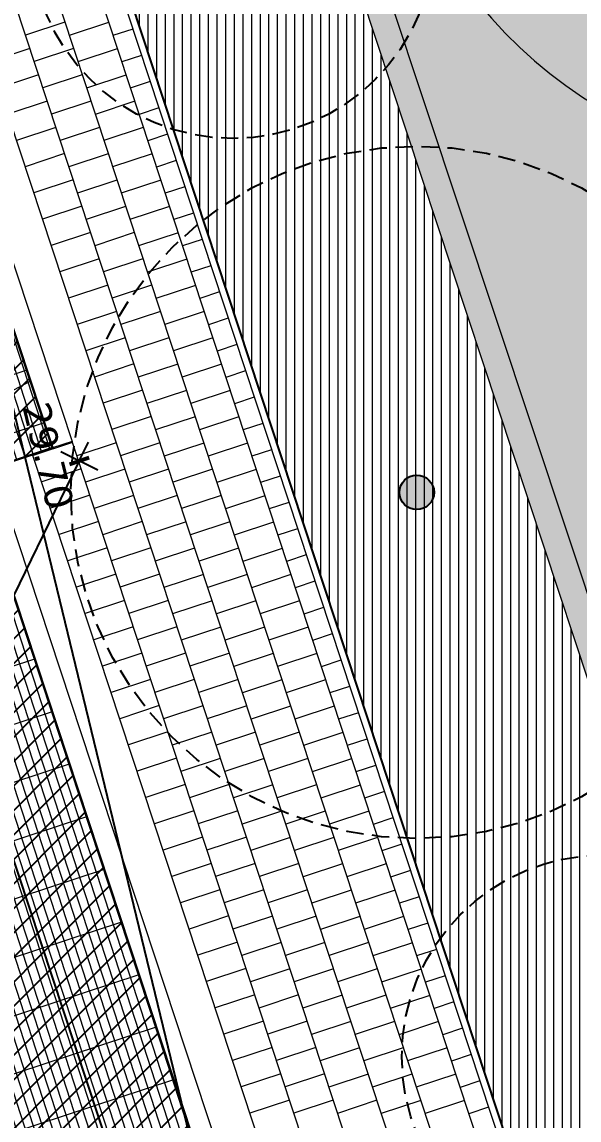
# Model space of a CAD drawing. Header units: metres. Extents: x 678805 to 1359287, y 2747329 to 5497370.
# Drawn here: x 679965.28 to 679973.34, y 2748722.35 to 2748738.21 of the extents above; entities that cross this region are included whole.
import ezdxf
from ezdxf.enums import TextEntityAlignment as Align

# ---------------------------------------------------------------- set-up
doc = ezdxf.new("R2010")
doc.units = ezdxf.units.M
doc.linetypes.add('XREF_MON_SFT_TREES$0$HIDDEN', pattern=[0.375, 0.25, -0.125])
for name, color, linetype in [('00_XREF_MON_HSC_PAVEMENT', 7, 'Continuous'), ('00_XREF_TWQ_BUILDINGS', 7, 'Continuous'), ('00_XREF_TWQ_SFT_TREES', 7, 'Continuous'), ('XREF_MON_BUILDINGS$0$02-L-05 Stair', 6, 'Continuous'), ('XREF_MON_BUILDINGS$0$02-L-05 Stair_Levels', 81, 'Continuous'), ('XREF_MON_BUILDINGS$0$COTAUX', 7, 'Continuous'), ('XREF_MON_GENERAL_LAYOUT$0$02-L-Edge Line Stair +10cm', 6, 'Continuous'), ('XREF_MON_GENERAL_LAYOUT$0$02-L-Edge Line Step -10cm', 6, 'Continuous'), ('XREF_MON_GENERAL_LAYOUT$0$02-L-Plan Change', 8, 'Continuous'), ('XREF_MON_SFT_TREES$0$SL_TREE_CANOPY', 251, 'XREF_MON_SFT_TREES$0$HIDDEN'), ('XREF_MON_SFT_TREES$0$SL_TREE_TRUNK', 251, 'Continuous')]:
    doc.layers.add(name, color=color, linetype=linetype)
for name, color, linetype, true_color in [('02-L-Waterfeatures 01', 7, 'Continuous', 0x4da6ff), ('XREF_MON_HSC_PAVEMENT$0$03-TR-Pavement_00_Dry Swale', 7, 'Continuous', 0x6e5d3a), ('XREF_MON_HSC_PAVEMENT$0$03-TR-Pavement_12_Acrylic Paint (Double Layer)', 7, 'Continuous', 0xeddfde), ('XREF_MON_SFT_TREES$0$SL_TREE_ALBIZIA_LEBBECK', 7, 'Continuous', 0xa3a300), ('XREF_MON_SFT_TREES$0$SL_TREE_AZADIRACHTA_INDICA', 7, 'Continuous', 0x9ec82d)]:
    doc.layers.add(name, color=color, linetype=linetype, true_color=true_color)
for name, color, linetype, lineweight in [('XREF_MON_GENERAL_LAYOUT$0$02-L-Level Curves 0.25-0.75m', 33, 'Continuous', 5), ('XREF_MON_GENERAL_LAYOUT$0$02-L-Material Change', 251, 'Continuous', 5), ('XREF_MON_HSC_FURNITURE$0$03-PG-CBIncluded', 8, 'Continuous', 5)]:
    doc.layers.add(name, color=color, linetype=linetype, lineweight=lineweight)
for name, color, linetype, lineweight, true_color in [('XREF_MON_HSC_PAVEMENT$0$02-L-Joints-Paviment_07_Natural Stone', 7, 'Continuous', 5, 0x998833), ('XREF_MON_HSC_PAVEMENT$0$02-L-Joints-Paviment_07_Precast Concrete Blocks 60X40', 7, 'Continuous', 5, 0x999999), ('XREF_MON_HSC_PAVEMENT$0$03-TR-Pavement_02_Sealed Gravel', 7, 'Continuous', 5, 0x38321e), ('XREF_MON_HSC_PAVEMENT$0$03-TR-Pavement_07_Precast Concrete Blocks 60X40', 7, 'Continuous', 5, 0x999999), ('XREF_MON_HSC_PAVEMENT$0$03-TR-Pavement_08_Natural Stone Bleachers', 7, 'Continuous', 5, 0x969696)]:
    doc.layers.add(name, color=color, linetype=linetype, lineweight=lineweight, true_color=true_color)
doc.layers.get('XREF_MON_SFT_TREES$0$SL_TREE_ALBIZIA_LEBBECK').off()
doc.layers.get('XREF_MON_SFT_TREES$0$SL_TREE_AZADIRACHTA_INDICA').off()
doc.styles.add('XREF_MON_BUILDINGS$0$E200', font='verdana.ttf', dxfattribs={"height": 0.4})
doc.styles.add('XREF_MON_GENERAL_LAYOUT$0$Standard', font='arial.ttf')
doc.dimstyles.new('XREF_MON_BUILDINGS$0$E200', dxfattribs={"dimscale": 0.03, "dimtxt": 12, "dimasz": 1, "dimexe": 0.1, "dimexo": 1, "dimgap": 4, "dimtad": 1, "dimzin": 0, "dimdsep": 46, "dimtxsty": 'XREF_MON_BUILDINGS$0$E200', "dimblk1": 'XREF_MON_BUILDINGS$0$LINCOT200', "dimblk2": 'XREF_MON_BUILDINGS$0$LINCOT200', "dimsah": 1, "dimcen": 0.1, "dimdle": 0.1, "dimse1": 1, "dimse2": 1, "dimclrt": 256, "dimadec": 0, "dimazin": 0, "dimtfac": 0.015385, "dimtofl": 0, "dimtmove": 0, "dimatfit": 3, "dimldrblk": 'XREF_MON_BUILDINGS$0$LINCOT200', "dimfxl": 1, "dimtolj": 1, "dimtzin": 0, "dimarcsym": 0})

# ---------------------------------------------------------------- blocks, each defined once
blk = doc.blocks.new('XREF_MON_BUILDINGS$0$LINCOT200')
for p, q in [((0, -10), (0, 10)), ((0, 0), (10, 0))]:
    blk.add_line(p, q)
at = {"const_width": 1.88}
blk.add_lwpolyline([(3.54, -3.54), (-3.54, 3.54)], dxfattribs=at)
at = {"layer": 'XREF_MON_BUILDINGS$0$COTAUX'}
blk.add_line((0, 0), (-1.25, 0), dxfattribs=at)
blk = doc.blocks.new('*D126')
at = {"layer": 'DEFPOINTS', "color": 0, "ltscale": 0.3, "transparency": 16777216}
for p in [(679965.726, 2748732.058), (679966.114, 2748731.87), (679956.692, 2748713.489)]:
    blk.add_point(p, dxfattribs=at)
at = {"layer": 'XREF_MON_BUILDINGS$0$02-L-05 Stair_Levels', "color": 0, "lineweight": -2, "ltscale": 0.3, "transparency": 16777216}
blk.add_line((679957.093, 2748713.327), (679966.1, 2748731.843), dxfattribs=at)
at = {"layer": 'XREF_MON_BUILDINGS$0$02-L-05 Stair_Levels', "color": 0, "lineweight": -2, "ltscale": 0.3, "transparency": 16777216, "xscale": 0.03, "yscale": 0.03, "zscale": 0.03}
for p, rotation in [((679966.114, 2748731.87), 64.05800328762447), ((679957.08, 2748713.3), 244.0580032876245)]:
    blk.add_blockref('XREF_MON_BUILDINGS$0$LINCOT200', p, dxfattribs=dict(at, rotation=rotation))
at = {"layer": 'XREF_MON_BUILDINGS$0$02-L-05 Stair_Levels', "ltscale": 0.3, "transparency": 16777216, "insert": (679961.302, 2748722.729), "char_height": 0.4, "attachment_point": 5, "rotation": 64.058, "style": 'XREF_MON_BUILDINGS$0$E200'}
blk.add_mtext('\\A1;20.65', dxfattribs=at)
blk = doc.blocks.new('*D127')
at = {"layer": 'DEFPOINTS', "color": 0, "ltscale": 0.3, "transparency": 16777216}
for p in [(679961.842, 2748746.295), (679961.083, 2748746.111), (679968.087, 2748717.252)]:
    blk.add_point(p, dxfattribs=at)
at = {"layer": 'XREF_MON_BUILDINGS$0$02-L-05 Stair_Levels', "color": 0, "lineweight": -2, "ltscale": 0.3, "transparency": 16777216}
blk.add_line((679968.838, 2748717.466), (679961.849, 2748746.266), dxfattribs=at)
at = {"layer": 'XREF_MON_BUILDINGS$0$02-L-05 Stair_Levels', "color": 0, "lineweight": -2, "ltscale": 0.3, "transparency": 16777216, "xscale": 0.03, "yscale": 0.03, "zscale": 0.03}
for p, rotation in [((679961.842, 2748746.295), 103.6409030613184), ((679968.845, 2748717.437), 283.6409030613183)]:
    blk.add_blockref('XREF_MON_BUILDINGS$0$LINCOT200', p, dxfattribs=dict(at, rotation=rotation))
at = {"layer": 'XREF_MON_BUILDINGS$0$02-L-05 Stair_Levels', "ltscale": 0.3, "transparency": 16777216, "insert": (679965.663, 2748731.943), "char_height": 0.4, "attachment_point": 5, "rotation": 283.6409, "style": 'XREF_MON_BUILDINGS$0$E200'}
blk.add_mtext('\\A1;29.70', dxfattribs=at)
blk = doc.blocks.new('XREF_MON_SFT_TREES$0$Albizia_lebbeck')
h = blk.add_hatch()
h.set_pattern_fill('ANSI31', color=256, scale=0.1)
edge = h.paths.add_edge_path()
edge.add_arc((0, 0), 5, -25.4481, 334.5519)
at = {"layer": 'XREF_MON_SFT_TREES$0$SL_TREE_TRUNK'}
h = blk.add_hatch(color=256, dxfattribs=at)
h.dxf.hatch_style = 1
edge = h.paths.add_edge_path()
edge.add_arc((0, 0), 0.25, 0, 360)
at = {"layer": 'XREF_MON_SFT_TREES$0$SL_TREE_CANOPY', "linetype": 'XREF_MON_SFT_TREES$0$HIDDEN'}
blk.add_circle((0, 0), 5, dxfattribs=at)
at = {"layer": 'XREF_MON_SFT_TREES$0$SL_TREE_TRUNK'}
blk.add_circle((0, 0), 0.25, dxfattribs=at)
blk = doc.blocks.new('XREF_MON_SFT_TREES$0$Azadiracta.A')
h = blk.add_hatch()
h.set_pattern_fill('ANSI31', color=256, scale=0.08333)
edge = h.paths.add_edge_path()
edge.add_arc((0, 0), 2.917, 0, 360)
at = {"layer": 'XREF_MON_SFT_TREES$0$SL_TREE_TRUNK'}
h = blk.add_hatch(color=256, dxfattribs=at)
h.dxf.hatch_style = 1
edge = h.paths.add_edge_path()
edge.add_arc((0, 0), 0.208, 0, 360)
at = {"layer": 'XREF_MON_SFT_TREES$0$SL_TREE_CANOPY', "linetype": 'XREF_MON_SFT_TREES$0$HIDDEN'}
blk.add_circle((0, 0), 2.917, dxfattribs=at)
at = {"layer": 'XREF_MON_SFT_TREES$0$SL_TREE_TRUNK'}
blk.add_circle((0, 0), 0.208, dxfattribs=at)
blk = doc.blocks.new('XREF_MON_SFT_TREES$0$Azadiracta.C')
h = blk.add_hatch()
h.set_pattern_fill('ANSI31', color=256, scale=0.08333)
edge = h.paths.add_edge_path()
edge.add_arc((0, 0), 2.917, 0, 360)
at = {"layer": 'XREF_MON_SFT_TREES$0$SL_TREE_TRUNK'}
h = blk.add_hatch(color=256, dxfattribs=at)
h.dxf.hatch_style = 1
edge = h.paths.add_edge_path()
edge.add_arc((0, 0), 0.208, 0, 360)
at = {"layer": 'XREF_MON_SFT_TREES$0$SL_TREE_CANOPY', "linetype": 'XREF_MON_SFT_TREES$0$HIDDEN'}
blk.add_circle((0, 0), 2.917, dxfattribs=at)
at = {"layer": 'XREF_MON_SFT_TREES$0$SL_TREE_TRUNK'}
blk.add_circle((0, 0), 0.208, dxfattribs=at)
blk = doc.blocks.new('XREF_MON_SFT_TREES')
at = {"layer": 'XREF_MON_SFT_TREES$0$SL_TREE_ALBIZIA_LEBBECK', "rotation": 25.44812939262281}
blk.add_blockref('XREF_MON_SFT_TREES$0$Albizia_lebbeck', (679970.991, 2748731.417), dxfattribs=at)
at = {"layer": 'XREF_MON_SFT_TREES$0$SL_TREE_AZADIRACHTA_INDICA'}
for name, p in [('XREF_MON_SFT_TREES$0$Azadiracta.A', (679968.331, 2748739.446)), ('XREF_MON_SFT_TREES$0$Azadiracta.C', (679973.692, 2748723.263))]:
    blk.add_blockref(name, p, dxfattribs=at)
blk = doc.blocks.new('XREF_MON_HSC_PAVEMENT')
at = {"layer": 'XREF_MON_HSC_PAVEMENT$0$03-TR-Pavement_02_Sealed Gravel', "linetype": 'Continuous'}
h = blk.add_hatch(dxfattribs=at)
h.set_pattern_fill('ANSI31', color=256, scale=0.0393, angle=45)
h.set_pattern_definition([(90, (652974.11672, 2717198.73223), (-0.1247775, 0), [])])
h.paths.add_polyline_path([(679968.866, 2748742.603), (679983.868, 2748747.571), (679993.107, 2748719.677), (679978.111, 2748714.692)], flags=16)
h.paths.add_polyline_path([(679998.133, 2748710.307), (680003.902, 2748713.034), (680005.419, 2748708.439), (680000.185, 2748705.967)], flags=16)
h.paths.add_polyline_path([(679963.902, 2748747.461), (679988.621, 2748759.303), (680006.998, 2748703.659), (679982.255, 2748691.885)])
at = {"layer": 'XREF_MON_HSC_PAVEMENT$0$03-TR-Pavement_08_Natural Stone Bleachers', "ltscale": 0.3}
h = blk.add_hatch(dxfattribs=at)
h.set_pattern_fill('ANSI31', color=256, scale=0.0393, angle=243)
h.set_pattern_definition([(288, (0, 0), (0.118670454462, 0.0385583680156), [])])
h.paths.add_polyline_path([(679968.087, 2748717.252), (679969.226, 2748717.629), (679964.585, 2748731.682), (679965.726, 2748732.058), (679961.083, 2748746.111), (679960.331, 2748744.575), (679959.574, 2748743.028), (679958.822, 2748741.493), (679958.069, 2748739.947), (679957.31, 2748738.404), (679956.555, 2748736.863), (679955.803, 2748735.327), (679955.046, 2748733.78), (679954.295, 2748732.24), (679953.536, 2748730.698), (679952.782, 2748729.156), (679952.027, 2748727.615), (679956.694, 2748713.49)])
at = {"layer": 'XREF_MON_HSC_PAVEMENT$0$03-TR-Pavement_12_Acrylic Paint (Double Layer)', "linetype": 'Continuous'}
h = blk.add_hatch(color=256, dxfattribs=at)
h.dxf.hatch_style = 1
h.paths.add_polyline_path([(679968.866, 2748742.603), (679983.868, 2748747.571), (679993.107, 2748719.677), (679978.111, 2748714.692)])
at = {"layer": 'XREF_MON_HSC_PAVEMENT$0$02-L-Joints-Paviment_07_Natural Stone'}
for points in [[(679965.353, 2748733.181), (679953.954, 2748729.432)], [(679965.604, 2748732.422), (679953.065, 2748728.297)], [(679965.468, 2748729.008), (679952.945, 2748724.889)], [(679965.719, 2748728.249), (679953.195, 2748724.129)], [(679965.969, 2748727.489), (679953.445, 2748723.369)], [(679966.22, 2748726.729), (679953.695, 2748722.609)], [(679966.471, 2748725.97), (679953.945, 2748721.849)], [(679966.722, 2748725.21), (679954.195, 2748721.089)], [(679966.973, 2748724.45), (679954.445, 2748720.329)], [(679967.224, 2748723.691), (679954.695, 2748719.57)], [(679967.474, 2748722.931), (679954.945, 2748718.81)]]:
    blk.add_lwpolyline(points, dxfattribs=at)
at = {"layer": 'XREF_MON_HSC_PAVEMENT$0$02-L-Joints-Paviment_07_Precast Concrete Blocks 60X40'}
for points in [[(679965.905, 2748738.207), (679965.335, 2748738.019)], [(679966.538, 2748738.205), (679965.968, 2748738.017)], [(679966.885, 2748738.109), (679966.6, 2748738.015)], [(679965.398, 2748737.829), (679964.828, 2748737.64)], [(679966.031, 2748737.827), (679965.461, 2748737.639)], [(679966.663, 2748737.825), (679966.093, 2748737.637)], [(679967.011, 2748737.729), (679966.726, 2748737.635)], [(679965.524, 2748737.449), (679964.954, 2748737.261)], [(679966.156, 2748737.447), (679965.586, 2748737.259)], [(679966.788, 2748737.445), (679966.219, 2748737.257)], [(679967.136, 2748737.349), (679966.851, 2748737.255)], [(679965.649, 2748737.069), (679965.079, 2748736.881)], [(679966.281, 2748737.067), (679965.712, 2748736.879)], [(679966.914, 2748737.065), (679966.344, 2748736.877)], [(679967.262, 2748736.97), (679966.977, 2748736.876)], [(679965.774, 2748736.689), (679965.205, 2748736.501)], [(679966.407, 2748736.687), (679965.837, 2748736.499)], [(679967.039, 2748736.686), (679966.47, 2748736.497)], [(679967.387, 2748736.59), (679967.102, 2748736.496)], [(679965.9, 2748736.309), (679965.33, 2748736.121)], [(679966.532, 2748736.308), (679965.963, 2748736.119)], [(679967.165, 2748736.306), (679966.595, 2748736.118)], [(679967.512, 2748736.21), (679967.228, 2748736.116)], [(679966.025, 2748735.93), (679965.456, 2748735.741)], [(679966.658, 2748735.928), (679966.088, 2748735.74)], [(679967.29, 2748735.926), (679966.72, 2748735.738)], [(679967.638, 2748735.83), (679967.353, 2748735.736)], [(679966.151, 2748735.55), (679965.581, 2748735.362)], [(679966.783, 2748735.548), (679966.213, 2748735.36)], [(679967.416, 2748735.546), (679966.846, 2748735.358)], [(679967.763, 2748735.45), (679967.478, 2748735.356)], [(679966.276, 2748735.17), (679965.706, 2748734.982)], [(679966.909, 2748735.168), (679966.339, 2748734.98)], [(679967.541, 2748735.166), (679966.971, 2748734.978)], [(679967.889, 2748735.071), (679967.604, 2748734.976)], [(679966.402, 2748734.79), (679965.832, 2748734.602)], [(679967.034, 2748734.788), (679966.464, 2748734.6)], [(679967.666, 2748734.787), (679967.097, 2748734.598)], [(679968.014, 2748734.691), (679967.729, 2748734.597)], [(679966.527, 2748734.41), (679965.957, 2748734.222)], [(679967.159, 2748734.408), (679966.59, 2748734.22)], [(679967.792, 2748734.407), (679967.222, 2748734.219)], [(679968.14, 2748734.311), (679967.855, 2748734.217)], [(679966.652, 2748734.03), (679966.083, 2748733.842)], [(679967.285, 2748734.029), (679966.715, 2748733.84)], [(679967.917, 2748734.027), (679967.348, 2748733.839)], [(679968.265, 2748733.931), (679967.98, 2748733.837)], [(679966.778, 2748733.651), (679966.208, 2748733.462)], [(679967.41, 2748733.649), (679966.841, 2748733.461)], [(679968.043, 2748733.647), (679967.473, 2748733.459)], [(679968.391, 2748733.551), (679968.106, 2748733.457)], [(679966.903, 2748733.271), (679966.334, 2748733.083)], [(679967.536, 2748733.269), (679966.966, 2748733.081)], [(679968.168, 2748733.267), (679967.599, 2748733.079)], [(679968.516, 2748733.171), (679968.231, 2748733.077)], [(679967.029, 2748732.891), (679966.459, 2748732.703)], [(679967.661, 2748732.889), (679967.091, 2748732.701)], [(679968.294, 2748732.887), (679967.724, 2748732.699)], [(679968.641, 2748732.792), (679968.356, 2748732.697)], [(679967.154, 2748732.511), (679966.584, 2748732.323)], [(679967.787, 2748732.509), (679967.217, 2748732.321)], [(679968.419, 2748732.508), (679967.849, 2748732.319)], [(679968.767, 2748732.412), (679968.482, 2748732.318)], [(679966.015, 2748732.135), (679965.445, 2748731.947)], [(679966.647, 2748732.133), (679966.077, 2748731.945)], [(679967.28, 2748732.131), (679966.71, 2748731.943)], [(679967.912, 2748732.129), (679967.342, 2748731.941)], [(679968.545, 2748732.128), (679967.975, 2748731.94)], [(679968.892, 2748732.032), (679968.607, 2748731.938)], [(679966.14, 2748731.755), (679965.57, 2748731.567)], [(679966.773, 2748731.753), (679966.203, 2748731.565)], [(679967.405, 2748731.751), (679966.835, 2748731.563)], [(679968.037, 2748731.75), (679967.468, 2748731.562)], [(679968.67, 2748731.748), (679968.1, 2748731.56)], [(679969.018, 2748731.652), (679968.733, 2748731.558)], [(679966.266, 2748731.375), (679965.696, 2748731.187)], [(679966.898, 2748731.373), (679966.328, 2748731.185)], [(679967.53, 2748731.372), (679966.961, 2748731.183)], [(679968.163, 2748731.37), (679967.593, 2748731.182)], [(679968.795, 2748731.368), (679968.226, 2748731.18)], [(679969.143, 2748731.272), (679968.858, 2748731.178)], [(679966.391, 2748730.995), (679965.821, 2748730.807)], [(679967.023, 2748730.994), (679966.454, 2748730.805)], [(679967.656, 2748730.992), (679967.086, 2748730.804)], [(679968.288, 2748730.99), (679967.719, 2748730.802)], [(679968.921, 2748730.988), (679968.351, 2748730.8)], [(679969.269, 2748730.892), (679968.984, 2748730.798)], [(679966.516, 2748730.615), (679965.947, 2748730.427)], [(679967.149, 2748730.614), (679966.579, 2748730.426)], [(679967.781, 2748730.612), (679967.212, 2748730.424)], [(679968.414, 2748730.61), (679967.844, 2748730.422)], [(679969.046, 2748730.608), (679968.477, 2748730.42)], [(679969.394, 2748730.513), (679969.109, 2748730.419)], [(679966.642, 2748730.236), (679966.072, 2748730.048)], [(679967.274, 2748730.234), (679966.705, 2748730.046)], [(679967.907, 2748730.232), (679967.337, 2748730.044)], [(679968.539, 2748730.23), (679967.97, 2748730.042)], [(679969.172, 2748730.229), (679968.602, 2748730.04)], [(679969.519, 2748730.133), (679969.234, 2748730.039)], [(679966.767, 2748729.856), (679966.198, 2748729.668)], [(679967.4, 2748729.854), (679966.83, 2748729.666)], [(679968.032, 2748729.852), (679967.462, 2748729.664)], [(679968.665, 2748729.851), (679968.095, 2748729.662)], [(679969.297, 2748729.849), (679968.727, 2748729.661)], [(679969.645, 2748729.753), (679969.36, 2748729.659)], [(679966.893, 2748729.476), (679966.323, 2748729.288)], [(679967.525, 2748729.474), (679966.955, 2748729.286)], [(679968.158, 2748729.472), (679967.588, 2748729.284)], [(679968.79, 2748729.471), (679968.22, 2748729.283)], [(679969.423, 2748729.469), (679968.853, 2748729.281)], [(679969.77, 2748729.373), (679969.485, 2748729.279)], [(679967.018, 2748729.096), (679966.448, 2748728.908)], [(679967.651, 2748729.094), (679967.081, 2748728.906)], [(679968.283, 2748729.093), (679967.713, 2748728.905)], [(679968.916, 2748729.091), (679968.346, 2748728.903)], [(679969.548, 2748729.089), (679968.978, 2748728.901)], [(679969.896, 2748728.993), (679969.611, 2748728.899)], [(679967.144, 2748728.716), (679966.574, 2748728.528)], [(679967.776, 2748728.715), (679967.206, 2748728.526)], [(679968.408, 2748728.713), (679967.839, 2748728.525)], [(679969.041, 2748728.711), (679968.471, 2748728.523)], [(679969.673, 2748728.709), (679969.104, 2748728.521)], [(679970.021, 2748728.614), (679969.736, 2748728.519)], [(679967.269, 2748728.337), (679966.699, 2748728.148)], [(679967.901, 2748728.335), (679967.332, 2748728.147)], [(679968.534, 2748728.333), (679967.964, 2748728.145)], [(679969.166, 2748728.331), (679968.597, 2748728.143)], [(679969.799, 2748728.329), (679969.229, 2748728.141)], [(679970.147, 2748728.234), (679969.862, 2748728.14)], [(679967.394, 2748727.957), (679966.825, 2748727.769)], [(679968.027, 2748727.955), (679967.457, 2748727.767)], [(679968.659, 2748727.953), (679968.09, 2748727.765)], [(679969.292, 2748727.951), (679968.722, 2748727.763)], [(679969.924, 2748727.95), (679969.355, 2748727.762)], [(679970.272, 2748727.854), (679969.987, 2748727.76)], [(679967.52, 2748727.577), (679966.95, 2748727.389)], [(679968.152, 2748727.575), (679967.583, 2748727.387)], [(679968.785, 2748727.573), (679968.215, 2748727.385)], [(679969.417, 2748727.572), (679968.848, 2748727.383)], [(679970.05, 2748727.57), (679969.48, 2748727.382)], [(679970.397, 2748727.474), (679970.112, 2748727.38)], [(679967.645, 2748727.197), (679967.076, 2748727.009)], [(679968.278, 2748727.195), (679967.708, 2748727.007)], [(679968.91, 2748727.194), (679968.341, 2748727.005)], [(679969.543, 2748727.192), (679968.973, 2748727.004)], [(679970.175, 2748727.19), (679969.605, 2748727.002)], [(679970.523, 2748727.094), (679970.238, 2748727)], [(679967.771, 2748726.817), (679967.201, 2748726.629)], [(679968.403, 2748726.815), (679967.833, 2748726.627)], [(679969.036, 2748726.814), (679968.466, 2748726.626)], [(679969.668, 2748726.812), (679969.098, 2748726.624)], [(679970.301, 2748726.81), (679969.731, 2748726.622)], [(679970.648, 2748726.714), (679970.363, 2748726.62)], [(679967.896, 2748726.437), (679967.326, 2748726.249)], [(679968.529, 2748726.436), (679967.959, 2748726.248)], [(679969.161, 2748726.434), (679968.591, 2748726.246)], [(679969.794, 2748726.432), (679969.224, 2748726.244)], [(679970.426, 2748726.43), (679969.856, 2748726.242)], [(679970.774, 2748726.335), (679970.489, 2748726.24)], [(679968.022, 2748726.058), (679967.452, 2748725.869)], [(679968.654, 2748726.056), (679968.084, 2748725.868)], [(679969.287, 2748726.054), (679968.717, 2748725.866)], [(679969.919, 2748726.052), (679969.349, 2748725.864)], [(679970.551, 2748726.051), (679969.982, 2748725.862)], [(679970.899, 2748725.955), (679970.614, 2748725.861)], [(679968.147, 2748725.678), (679967.577, 2748725.49)], [(679968.779, 2748725.676), (679968.21, 2748725.488)], [(679969.412, 2748725.674), (679968.842, 2748725.486)], [(679970.044, 2748725.672), (679969.475, 2748725.484)], [(679970.677, 2748725.671), (679970.107, 2748725.483)], [(679971.025, 2748725.575), (679970.74, 2748725.481)], [(679968.272, 2748725.298), (679967.703, 2748725.11)], [(679968.905, 2748725.296), (679968.335, 2748725.108)], [(679969.537, 2748725.294), (679968.968, 2748725.106)], [(679970.17, 2748725.293), (679969.6, 2748725.105)], [(679970.802, 2748725.291), (679970.233, 2748725.103)], [(679971.15, 2748725.195), (679970.865, 2748725.101)], [(679968.398, 2748724.918), (679967.828, 2748724.73)], [(679969.03, 2748724.916), (679968.461, 2748724.728)], [(679969.663, 2748724.915), (679969.093, 2748724.726)], [(679970.295, 2748724.913), (679969.726, 2748724.725)], [(679970.928, 2748724.911), (679970.358, 2748724.723)], [(679971.276, 2748724.815), (679970.99, 2748724.721)], [(679968.523, 2748724.538), (679967.954, 2748724.35)], [(679969.156, 2748724.537), (679968.586, 2748724.348)], [(679969.788, 2748724.535), (679969.219, 2748724.347)], [(679970.421, 2748724.533), (679969.851, 2748724.345)], [(679971.053, 2748724.531), (679970.483, 2748724.343)], [(679971.401, 2748724.435), (679971.116, 2748724.341)], [(679968.649, 2748724.158), (679968.079, 2748723.97)], [(679969.281, 2748724.157), (679968.711, 2748723.969)], [(679969.914, 2748724.155), (679969.344, 2748723.967)], [(679970.546, 2748724.153), (679969.976, 2748723.965)], [(679971.179, 2748724.151), (679970.609, 2748723.963)], [(679971.526, 2748724.056), (679971.241, 2748723.961)], [(679968.774, 2748723.779), (679968.204, 2748723.591)], [(679969.407, 2748723.777), (679968.837, 2748723.589)], [(679970.039, 2748723.775), (679969.469, 2748723.587)], [(679970.672, 2748723.773), (679970.102, 2748723.585)], [(679971.304, 2748723.772), (679970.734, 2748723.583)], [(679971.652, 2748723.676), (679971.367, 2748723.582)], [(679968.9, 2748723.399), (679968.33, 2748723.211)], [(679969.532, 2748723.397), (679968.962, 2748723.209)], [(679970.165, 2748723.395), (679969.595, 2748723.207)], [(679970.797, 2748723.394), (679970.227, 2748723.205)], [(679971.429, 2748723.392), (679970.86, 2748723.204)], [(679971.777, 2748723.296), (679971.492, 2748723.202)], [(679969.025, 2748723.019), (679968.455, 2748722.831)], [(679969.657, 2748723.017), (679969.088, 2748722.829)], [(679970.29, 2748723.015), (679969.72, 2748722.827)], [(679970.922, 2748723.014), (679970.353, 2748722.826)], [(679971.555, 2748723.012), (679970.985, 2748722.824)], [(679971.903, 2748722.916), (679971.618, 2748722.822)], [(679969.15, 2748722.639), (679968.581, 2748722.451)], [(679969.783, 2748722.637), (679969.213, 2748722.449)], [(679970.415, 2748722.636), (679969.846, 2748722.447)], [(679971.048, 2748722.634), (679970.478, 2748722.446)], [(679971.68, 2748722.632), (679971.111, 2748722.444)], [(679972.028, 2748722.536), (679971.743, 2748722.442)]]:
    blk.add_lwpolyline(points, dxfattribs=at)
at = {"layer": 'XREF_MON_HSC_PAVEMENT$0$03-TR-Pavement_00_Dry Swale'}
blk.add_lwpolyline([(679961.083, 2748746.111), (679952.027, 2748727.615), (679956.692, 2748713.489), (679969.231, 2748717.611), (679964.585, 2748731.682), (679965.724, 2748732.058), (679961.083, 2748746.111)], dxfattribs=at)
at = {"layer": 'XREF_MON_HSC_PAVEMENT$0$03-TR-Pavement_07_Precast Concrete Blocks 60X40'}
for points in [[(679981.891, 2748691.711), (679963.455, 2748747.539)], [(679981.345, 2748691.452), (679962.91, 2748747.276)], [(679980.799, 2748691.192), (679962.364, 2748747.015)], [(679980.253, 2748690.932), (679961.819, 2748746.754)], [(679979.707, 2748690.672), (679966.009, 2748732.152)], [(679979.161, 2748690.412), (679965.439, 2748731.964)]]:
    blk.add_lwpolyline(points, dxfattribs=at)
blk = doc.blocks.new('XREF_MON_HSC_FURNITURE$0$MUGA')
at = {"true_color": 0xfcfcfc}
h = blk.add_hatch(color=7, dxfattribs=at)
h.dxf.hatch_style = 1
h.paths.add_polyline_path([(681305.146, 2750031.942), (681275.745, 2750031.974), (681275.745, 2750047.777), (681305.146, 2750047.745)])
at = {"ltscale": 0.1}
blk.add_line((681276.445, 2750047.377), (681304.445, 2750047.377), dxfattribs=at)
blk.add_lwpolyline([(681305.146, 2750031.942), (681275.745, 2750031.974), (681275.745, 2750047.777), (681305.146, 2750047.745)], close=True)
blk.add_arc((681302.695, 2750039.875), 6.75, 100.6719, 259.328)
blk = doc.blocks.new('XREF_MON_HSC_FURNITURE')
at = {"layer": 'XREF_MON_HSC_FURNITURE$0$03-PG-CBIncluded', "rotation": 108.3877978591092}
blk.add_blockref('XREF_MON_HSC_FURNITURE$0$MUGA', (3504523.64, 2969716.881), dxfattribs=at)
blk = doc.blocks.new('XREF_MON_GENERAL_LAYOUT')
at = {"layer": 'XREF_MON_GENERAL_LAYOUT$0$02-L-Edge Line Stair +10cm'}
for points in [[(679965.724, 2748732.058), (679961.083, 2748746.111)], [(679968.191, 2748720.762), (679960.329, 2748744.57)], [(679967.057, 2748720.388), (679959.574, 2748743.028)]]:
    blk.add_lwpolyline(points, dxfattribs=at)
at = {"layer": 'XREF_MON_GENERAL_LAYOUT$0$02-L-Edge Line Step -10cm'}
blk.add_lwpolyline([(679963.902, 2748747.461), (679982.255, 2748691.885)], dxfattribs=at)
at = {"layer": 'XREF_MON_GENERAL_LAYOUT$0$02-L-Level Curves 0.25-0.75m', "ltscale": 0.3}
for points in [[(679963.404, 2748739.085), (679965.406, 2748733.021), (679964.33, 2748732.455), (679967.737, 2748722.138), (679966.66, 2748721.571), (679968.087, 2748717.252), (679967.216, 2748716.965), (679974.009, 2748689.024), (679931.58, 2748675.968), (679927.92, 2748681.879), (679917.883, 2748678.566), (679916.733, 2748679.435), (679919.099, 2748672.274), (679898.295, 2748665.707), (679848.514, 2748694.261)], [(679946.413, 2748755.011), (679945.128, 2748754.052), (679956.448, 2748743.89), (679961.322, 2748745.388), (679962.821, 2748740.851), (679961.744, 2748740.284), (679965.151, 2748729.967), (679964.074, 2748729.401), (679967.482, 2748719.084), (679966.405, 2748718.518), (679966.947, 2748716.876), (679966.397, 2748716.694), (679972.998, 2748689.257)]]:
    blk.add_lwpolyline(points, dxfattribs=at)
at = {"layer": 'XREF_MON_GENERAL_LAYOUT$0$02-L-Material Change'}
blk.add_line((679964.87, 2748731.776), (679968.478, 2748720.857), dxfattribs=at)
at = {"layer": 'XREF_MON_GENERAL_LAYOUT$0$02-L-Material Change', "ltscale": 0.3}
blk.add_lwpolyline([(679963.716, 2748747.705), (679982.259, 2748691.554), (680007.184, 2748703.415), (679988.617, 2748759.633)], close=True, dxfattribs=at)
at = {"layer": 'XREF_MON_GENERAL_LAYOUT$0$02-L-Material Change'}
blk.add_lwpolyline([(679968.866, 2748742.603), (679983.868, 2748747.571), (679993.107, 2748719.677), (679978.111, 2748714.692)], close=True, dxfattribs=at)
blk.add_lwpolyline([(679961.261, 2748746.529), (679966.01, 2748732.152), (679965.726, 2748732.058)], dxfattribs=at)
at = {"layer": 'XREF_MON_GENERAL_LAYOUT$0$02-L-Plan Change', "lineweight": 0, "ltscale": 0.2}
blk.add_lwpolyline([(679965.724, 2748732.058), (679964.585, 2748731.682)], dxfattribs=at)
at = {"style": 'XREF_MON_GENERAL_LAYOUT$0$Standard'}
for tag, rotation, p in [('604,00', 330.2643, (679905.77, 2748776.558)), ('603,00', 330.2643, (679901.861, 2748753.477)), ('600,00', 133.826, (679944.597, 2748745.153)), ('602,00', 330.2643, (679883.319, 2748738.727)), ('601,00', 117.8906, (679920.972, 2748732.87)), ('601,00', 330.2643, (679864.777, 2748723.976)), ('600,00', 40.8833, (679777.405, 2748705.444, 1.17)), ('602,00', 330.2643, (679941.275, 2748705.483)), ('601,00', 40.8833, (679701.798, 2748703.889, 1.17)), ('598,00', 62.091, (679810.267, 2748702.619)), ('600,00', 330.2643, (679877.781, 2748691.131)), ('600,00', 19.5511, (679920.444, 2748685.496)), ('601,00', 330.2643, (679934.813, 2748683.804)), ('599,00', 330.2643, (679854.567, 2748679.061)), ('600,00', 88.3928, (679743.913, 2748675.572)), ('599,00', 20.6086, (679924.26, 2748675.216)), ('601,00', 88.3928, (679728.035, 2748671.318, -2)), ('602,00', 88.3928, (679711.826, 2748665.966, -1)), ('603,00', 88.3928, (679695.615, 2748660.611)), ('599,00', 40.8833, (679788.807, 2748655.829, 1.17)), ('601,00', 40.8833, (679627.612, 2748644.603, 1.17)), ('603,00', 41.7058, (679702.499, 2748628.484, 1.17)), ('600,00', 40.8833, (679645.925, 2748597.926, 1.17)), ('599,00', 34.2277, (679673.574, 2748555.136, 5.34))]:
    blk.add_attdef(tag, text='', height=1, rotation=rotation, dxfattribs=at).set_placement(p, align=Align.MIDDLE)
at = {"ltscale": 0.3, "style": 'XREF_MON_GENERAL_LAYOUT$0$Standard'}
for tag, rotation, p in [('603,50', 330.2643, (679911.501, 2748760.57)), ('602,50', 330.2643, (679892.865, 2748745.846)), ('600,50', 133.826, (679933.048, 2748738.729)), ('601,50', 330.2643, (679873.581, 2748731.671)), ('601,50', 101.2857, (679909.522, 2748726.945)), ('602,50', 330.2643, (679948.625, 2748713.86)), ('600,50', 39.606, (679743.243, 2748706.971)), ('600,50', 330.2643, (679880.266, 2748702.726)), ('600,50', 17.3537, (679917.615, 2748690.554)), ('599,50', 330.2643, (679867.197, 2748684.716)), ('599,50', 18.8944, (679921.71, 2748680.578)), ('599,50', 39.606, (679778.991, 2748677.241)), ('600,50', 88.3928, (679735.925, 2748673.586)), ('601,50', 88.3928, (679719.906, 2748668.581)), ('602,50', 88.3928, (679703.474, 2748663.452)), ('598,50', 330.2643, (679861.765, 2748662.397)), ('601,50', 39.606, (679610.513, 2748662.061)), ('600,00', 41.7058, (679752.308, 2748637.685)), ('601,00', 41.7058, (679736.044, 2748634.538)), ('599,00', 35.0835, (679763.043, 2748634.415, 1.17)), ('602,00', 41.7058, (679720.174, 2748633.096, 1.17)), ('600,00', 35.0835, (679747.063, 2748629.903, 1.17)), ('601,00', 35.0835, (679731.246, 2748625.239, 1.17)), ('600,50', 39.606, (679636.92, 2748621.339)), ('602,00', 35.0835, (679715.4, 2748620.639, 1.17)), ('599,50', 28.7604, (679659.482, 2748574.323))]:
    blk.add_attdef(tag, text='', height=1, rotation=rotation, dxfattribs=at).set_placement(p, align=Align.MIDDLE)
blk = doc.blocks.new('XREF_MON_BUILDINGS')
at = {"layer": 'XREF_MON_BUILDINGS$0$02-L-05 Stair'}
h = blk.add_hatch(dxfattribs=at)
h.set_pattern_fill('ANSI31', color=256, scale=2)
h.set_pattern_definition([(45, (680966.94765, 2748532.53425), (-0.176776695, 0.176776695), [])])
h.paths.add_polyline_path([(679961.083, 2748746.111), (679952.025, 2748727.618), (679956.692, 2748713.489), (679968.851, 2748717.505), (679967.814, 2748720.638), (679968.191, 2748720.762), (679964.585, 2748731.682), (679965.726, 2748732.058)])
blk.add_lwpolyline([(679952.025, 2748727.618), (679961.083, 2748746.111), (679965.726, 2748732.058), (679964.585, 2748731.682), (679968.191, 2748720.762), (679967.814, 2748720.638), (679968.851, 2748717.505), (679956.692, 2748713.489)], close=True, dxfattribs=at)
at = {"layer": 'XREF_MON_BUILDINGS$0$02-L-05 Stair_Levels', "ltscale": 0.3}
for p1, p2, distance, picture, middle in [((679968.087, 2748717.252), (679961.083, 2748746.111), -0.781, '*D127', (679965.663, 2748731.943)), ((679956.692, 2748713.489), (679965.726, 2748732.058), -0.431, '*D126', (679961.302, 2748722.729))]:
    dim = blk.add_aligned_dim(p1=p1, p2=p2, distance=distance, dimstyle='XREF_MON_BUILDINGS$0$E200', dxfattribs=at)
    dim.commit()
    dim.dimension.update_dxf_attribs({"geometry": picture, "text_midpoint": middle})

msp = doc.modelspace()

# ---------------------------------------------------------------- block references
at = {"layer": '00_XREF_MON_HSC_PAVEMENT'}
msp.add_blockref('XREF_MON_HSC_PAVEMENT', (0, 0), dxfattribs=at)

# ---------------------------------------------------------------- next in the draw order: block references
at = {"layer": '00_XREF_TWQ_BUILDINGS'}
msp.add_blockref('XREF_MON_BUILDINGS', (0, 0), dxfattribs=at)

# ---------------------------------------------------------------- next in the draw order: block references
msp.add_blockref('XREF_MON_BUILDINGS', (0, 0))

# ---------------------------------------------------------------- next in the draw order: block references
msp.add_blockref('XREF_MON_HSC_FURNITURE', (0, 0), dxfattribs=at)
at = {"layer": '00_XREF_TWQ_SFT_TREES'}
msp.add_blockref('XREF_MON_SFT_TREES', (0, 0), dxfattribs=at)
at = {"layer": '02-L-Waterfeatures 01', "color": 18, "true_color": 0x000000}
msp.add_blockref('XREF_MON_GENERAL_LAYOUT', (0, 0), dxfattribs=at)

doc.saveas('drawing.dxf')
